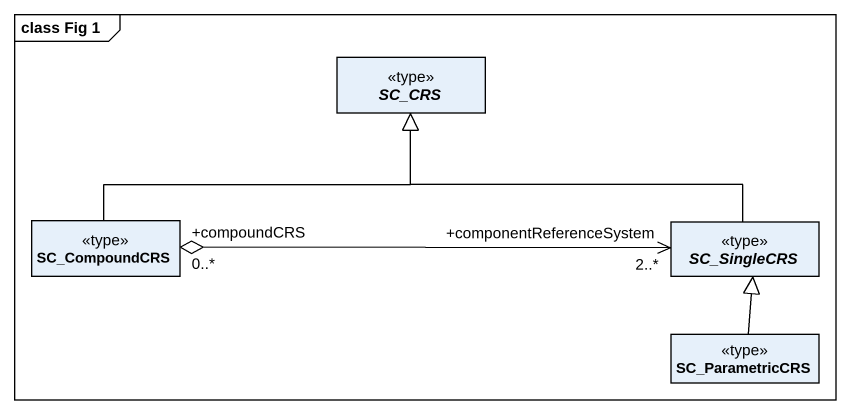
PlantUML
@startuml
mainframe class Fig 1
hide circle
hide empty members
abstract class SC_CRS <<type>>
class SC_CompoundCRS <<type>>
abstract class SC_SingleCRS <<type>>
class SC_ParametricCRS <<type>>
SC_CompoundCRS -right-|> SC_CRS
SC_SingleCRS -left-|> SC_CRS
SC_SingleCRS "+componentReferenceSystem\n2..*" <-left-o "+compoundCRS\n0..*" SC_CompoundCRS
SC_ParametricCRS -up-|> SC_SingleCRS
@enduml
